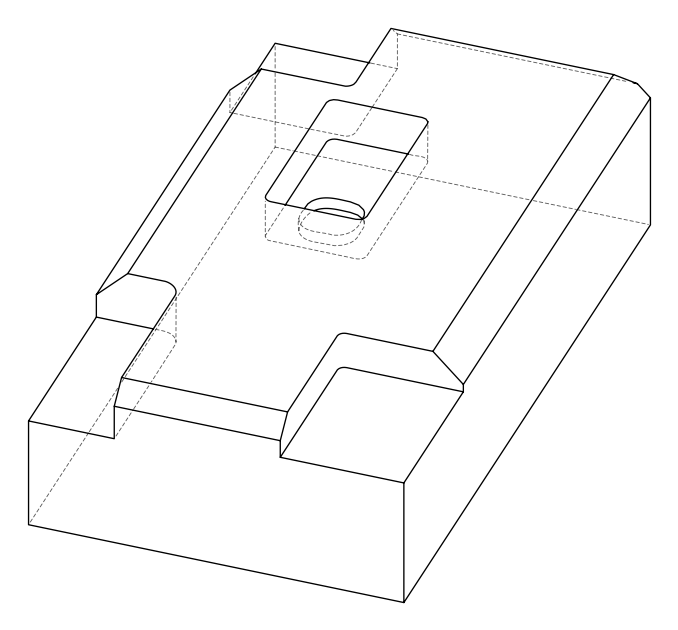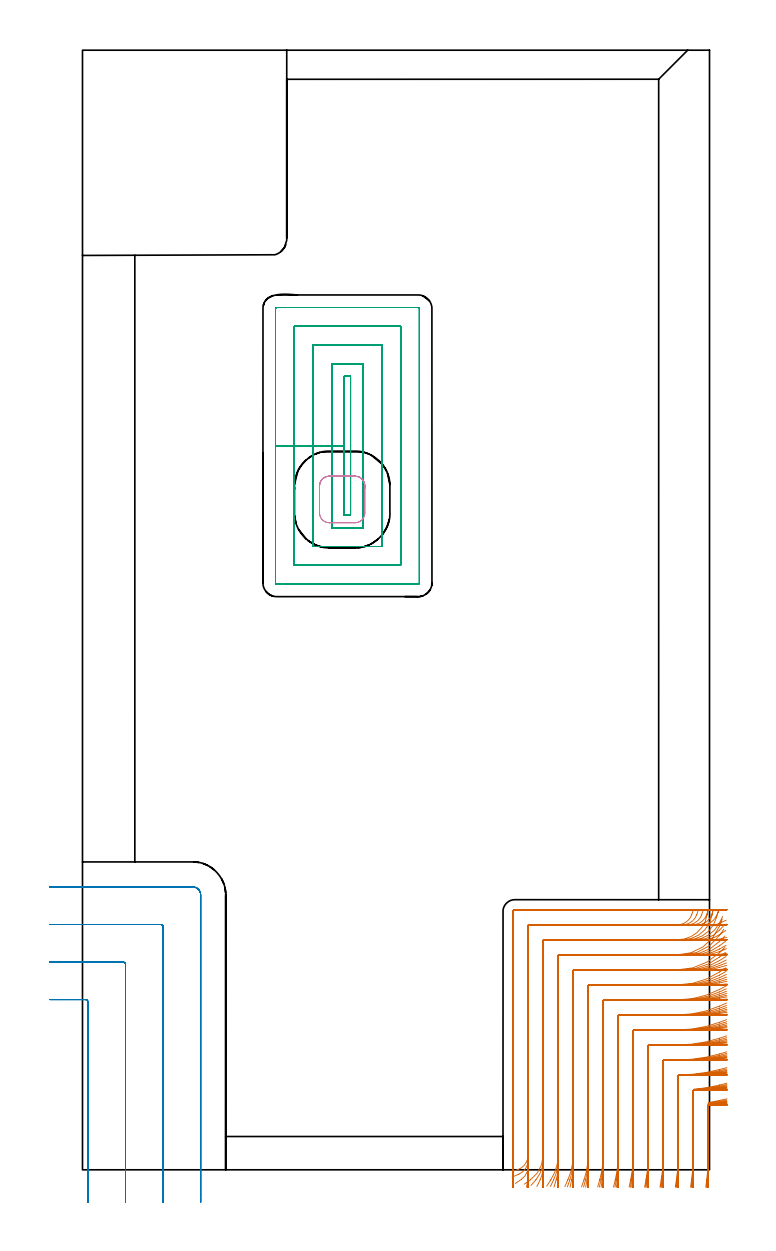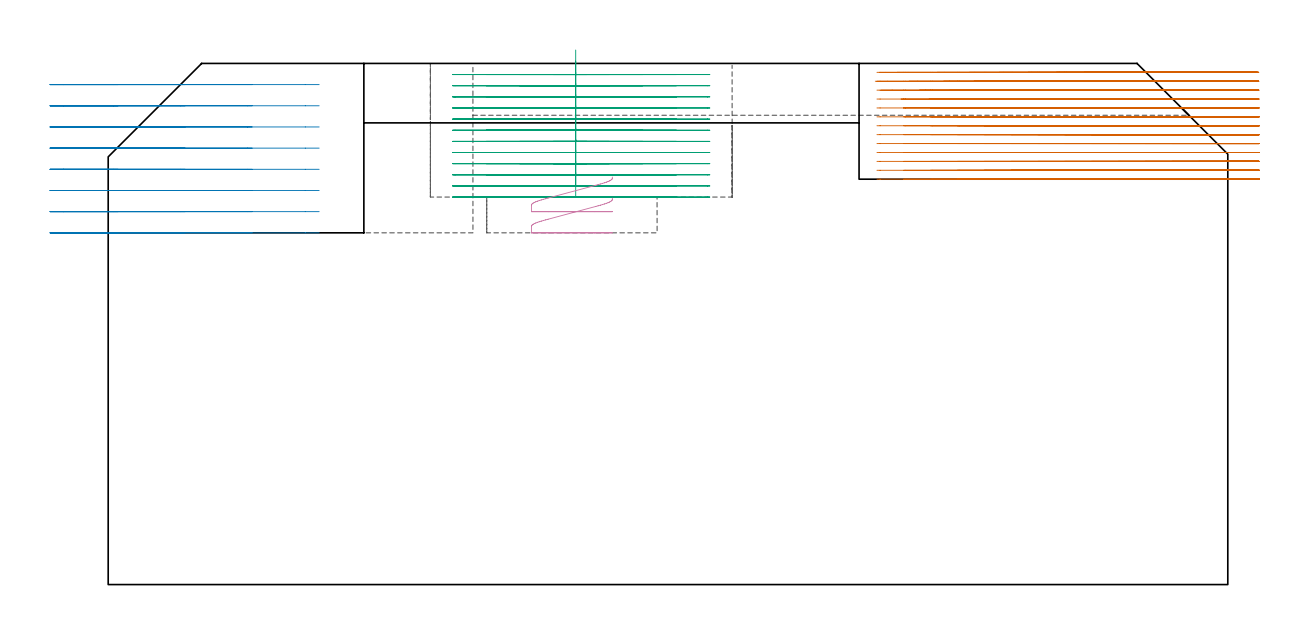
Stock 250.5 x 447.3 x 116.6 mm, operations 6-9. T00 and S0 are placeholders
(PLAN: 9 operations, 5 tool changes, 160.3 min)
(1 AREA_MILL | FG_CHAMFER_SURFACE | UGT0205_001 | 21.73 min | 71565 mm3)
(2 AREA_MILL_1 | FG_CHAMFER_SURFACE_1 | UGT0205_001 | 15.79 min | 56402 mm3)
(3 AREA_MILL_2 | FG_CHAMFER_SURFACE_2 | UGT0205_001 | 4.7 min | 11011 mm3)
(4 AREA_MILL_3 | FG_CHAMFER_SURFACE_3 | UGT0205_001 | 6.35 min | 10674 mm3)
(5 MILL_CORNER_NOTCH_RECTANGULAR | CORNER_NOTCH_RECTANGULAR | NXT0201_011 | Follow Part, ap 3, ae 75% | 25.7 min | 251111 mm3)
(6 MILL_CORNER_NOTCH_RECTANGULAR_1 | CORNER_NOTCH_RECTANGULAR_1 | NXT0201_009 | Follow Part, ap 2, ae 75% | 47.47 min | 228185 mm3)
(7 MILL_CORNER_NOTCH_RECTANGULAR_2 | CORNER_NOTCH_RECTANGULAR_2 | UGT0201_094 | Follow Part, ap 5, ae 75% | 9.92 min | 262938 mm3)
(8 MILL_RECTANGULAR_POCKET | POCKET_RECTANGULAR_STRAIGHT | NXT0201_013 | Follow Part, ap 2.5, ae 75% | 28.13 min | 242457 mm3)
(9 MILL_RECTANGULAR_POCKET_1 | POCKET_RECTANGULAR_STRAIGHT_1 | UGT0201_094 | Follow Part, ap 5, ae 75% | 0.52 min | 10392 mm3)
(TOOL UGT0205_001 | Chamfer Mill 20 x 3 x 45 deg. | D20 FL50 Z2)
(TOOL NXT0201_011 | ENDMILL 12mm [2P460-1200-NA 1630] | D12 FL38 Z6)
(TOOL NXT0201_009 | ENDMILL 8mm [2P460-0800-NA 1630] | D8 FL26 Z6)
(TOOL UGT0201_094 | End mill 20 mm | D20 FL38 Z4)
(TOOL NXT0201_013 | ENDMILL 10mm | D10 FL30 Z4)
(OP 6 MILL_CORNER_NOTCH_RECTANGULAR_1)
G17 G21 G94 G90
T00 M6
G54
G17 G0 G90 X257.43 Y28.37 S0 M3
G43 Z126.6 H1
Z114.608
G94 G1 X254.5 Y27.725 F250.
G2 X250.33 Y26.925 R78. F500.
G3 X250. Y26.536 R0.4
G1 Y5.78
G2 X249.384 Y-4. R78.
G1 X249.008 Y-6.976 F250.
G0 Z126.6
X257.417 Y34.58
Z114.608
G1 X254.5 Y33.881
G2 X244.358 Y32.206 R72. F500.
G3 X244. Y31.813 R0.4
G1 Y5.78
G2 X243.333 Y-4. R72.
G1 X242.925 Y-6.972 F250.
G0 Z126.6
X257.402 Y40.829
Z114.608
G1 X254.5 Y40.067
G2 X238.391 Y37.903 R66. F500.
G3 X238. Y37.508 R0.4
G1 Y5.78
G2 X237.271 Y-4. R66.
G1 X236.827 Y-6.967 F250.
G0 Z126.6
X257.38 Y47.131
Z114.608
G1 X254.5 Y46.292
G2 X237.728 Y43.9 R60. F500.
G1 X232.395
G3 X232. Y43.505 R0.4
G1 Y5.78
G2 X231.198 Y-4. R60.
G1 X230.709 Y-6.96 F250.
G0 Z126.6
X257.352 Y53.503
Z114.608
G1 X254.5 Y52.571
G2 X237.728 Y49.9 R54. F500.
G1 X226.395
G3 X226. Y49.505 R0.4
G1 Y5.78
G2 X225.107 Y-4. R54.
G1 X224.564 Y-6.95 F250.
G0 Z126.6
X257.311 Y59.974
Z114.608
G1 X254.5 Y58.926
G2 X237.728 Y55.9 R48. F500.
G1 X220.396
G3 X220. Y55.504 R0.4
G1 Y5.78
G2 X218.993 Y-4. R48.
G1 X218.382 Y-6.937 F250.
G0 Z126.6
X257.25 Y66.592
Z114.608
G1 X254.5 Y65.394
G2 X237.728 Y61.9 R42. F500.
G1 X214.396
G3 X214. Y61.504 R0.4
G1 Y5.78
G2 X212.845 Y-4. R42.
G1 X212.147 Y-6.918 F250.
G0 Z126.6
X257.155 Y73.443
Z114.608
G1 X254.5 Y72.046
G2 X237.728 Y67.9 R36. F500.
G1 X208.396
G3 X208. Y67.504 R0.4
G1 Y5.78
G2 X206.646 Y-4. R36.
G1 X205.831 Y-6.887 F250.
G0 Z126.6
X256.987 Y80.704
Z114.608
G1 X254.5 Y79.026
G2 X237.728 Y73.9 R30. F500.
G1 X202.396
G3 X202. Y73.504 R0.4
G1 Y5.78
G2 X200.361 Y-4. R30.
G1 X199.383 Y-6.836 F250.
G0 Z126.6
X256.646 Y88.83
Z114.608
G1 X254.5 Y86.733
G2 X237.728 Y79.9 R24. F500.
G1 X196.396
G3 X196. Y79.504 R0.4
G1 Y5.78
G2 X193.917 Y-4. R24.
G1 X192.695 Y-6.74 F250.
G0 Z126.6
X255.589 Y100.161
Z114.608
G1 X254.5 Y97.366
G2 X237.728 Y85.9 R18. F500.
G1 X190.397
G3 X190. Y85.503 R0.4
G1 Y5.78
G2 X187.111 Y-4. R18.
G1 X185.481 Y-6.519 F250.
G0 Z126.6
X249.81 Y103.379
Z114.608
G1 X249.56 Y101.9
G2 X237.728 Y91.9 R12. F500.
G1 X184.397
G3 X184. Y91.503 R0.4
G1 Y5.78
G2 X178.954 Y-4. R12.
G1 X176.509 Y-5.738 F250.
G0 Z126.6
X243.885 Y103.315
Z114.608
G1 X243.385 Y101.901
G2 X237.728 Y97.9 R6. F500.
G1 X178.397
G3 X178. Y97.503 R0.4
G1 Y5.78
G2 X174. Y0.123 R6.
G1 X172.586 Y-0.377 F250.
G0 Z126.6
X240.728 Y103.9
Z114.608
G1 X237.728
X172.7 F500.
G3 X172. Y103.2 R0.7
G1 Y5.78
Y2.78 F250.
G0 Z126.6
X257.446 Y27.882
Z112.615
G1 X254.5 Y27.313
G2 X250.34 Y26.626 R78. F500.
G3 X250. Y26.236 R0.4
G1 Y3.786
G2 X249.61 Y-4. R78.
G1 X249.311 Y-6.985 F250.
G0 Z126.6
X257.436 Y34.049
Z112.615
G1 X254.5 Y33.433
G2 X244.369 Y32.05 R72. F500.
G3 X244. Y31.657 R0.4
G1 Y3.786
G2 X243.578 Y-4. R72.
G1 X243.253 Y-6.982 F250.
G0 Z126.6
X257.424 Y40.248
Z112.615
G1 X254.5 Y39.576
G2 X239.72 Y37.9 R66. F500.
G1 X238.395
G3 X238. Y37.505 R0.4
G1 Y3.786
G2 X237.539 Y-4. R66.
G1 X237.185 Y-6.979 F250.
G0 Z126.6
X257.408 Y46.488
Z112.615
G1 X254.5 Y45.749
G2 X239.72 Y43.9 R60. F500.
G1 X232.395
G3 X232. Y43.505 R0.4
G1 Y3.786
G2 X231.493 Y-4. R60.
G1 X231.103 Y-6.975 F250.
G0 Z126.6
X257.385 Y52.783
Z112.615
G1 X254.5 Y51.962
G2 X239.72 Y49.9 R54. F500.
G1 X226.395
G3 X226. Y49.505 R0.4
G1 Y3.786
G2 X225.436 Y-4. R54.
G1 X225.003 Y-6.969 F250.
G0 Z126.6
X257.354 Y59.156
Z112.615
G1 X254.5 Y58.232
G2 X239.72 Y55.9 R48. F500.
G1 X220.396
G3 X220. Y55.504 R0.4
G1 Y3.786
G2 X219.364 Y-4. R48.
G1 X218.878 Y-6.96 F250.
G0 Z126.6
X257.308 Y65.642
Z112.615
G1 X254.5 Y64.587
G2 X239.72 Y61.9 R42. F500.
G1 X214.396
G3 X214. Y61.504 R0.4
G1 Y3.786
G2 X213.272 Y-4. R42.
G1 X212.716 Y-6.948 F250.
G0 Z126.6
X257.235 Y72.306
Z112.615
G1 X254.5 Y71.074
G2 X239.72 Y67.9 R36. F500.
G1 X208.396
G3 X208. Y67.504 R0.4
G1 Y3.786
G2 X207.148 Y-4. R36.
G1 X206.499 Y-6.929 F250.
G0 Z126.6
X257.111 Y79.272
Z112.615
G1 X254.5 Y77.794
G2 X239.72 Y73.9 R30. F500.
G1 X202.396
G3 X202. Y73.504 R0.4
G1 Y3.786
G2 X200.972 Y-4. R30.
G1 X200.194 Y-6.897 F250.
G0 Z126.6
X256.864 Y86.839
Z112.615
G1 X254.5 Y84.991
G2 X239.72 Y79.9 R24. F500.
G1 X196.396
G3 X196. Y79.504 R0.4
G1 Y3.786
G2 X194.702 Y-4. R24.
G1 X193.729 Y-6.838 F250.
G0 Z126.6
X256.212 Y96.09
Z112.615
G1 X254.5 Y93.626
G2 X239.72 Y85.9 R18. F500.
G1 X190.397
G3 X190. Y85.503 R0.4
G1 Y3.786
G2 X188.229 Y-4. R18.
G1 X186.931 Y-6.705 F250.
G0 Z126.6
X251.795 Y103.242
Z112.615
G1 X251.528 Y101.766
G2 X239.72 Y91.9 R12. F500.
G1 X184.397
G3 X184. Y91.503 R0.4
G1 Y3.786
G2 X181.131 Y-4. R12.
G1 X179.185 Y-6.283 F250.
G0 Z126.6
X245.877 Y103.315
Z112.615
G1 X245.377 Y101.9
G2 X239.72 Y97.9 R6. F500.
G1 X178.397
G3 X178. Y97.503 R0.4
G1 Y3.786
G2 X174.384 Y-1.72 R6.
G1 X171.631 Y-2.912 F250.
G0 Z126.6
X242.72 Y103.9
Z112.615
G1 X239.72
X172.7 F500.
G3 X172. Y103.2 R0.7
G1 Y3.786
Y0.786 F250.
G0 Z126.6
X257.459 Y27.447
Z110.623
G1 X254.5 Y26.955
G2 X250.35 Y26.38 R78. F500.
G3 X250. Y25.988 R0.4
G1 Y1.168
G2 X249.829 Y-4. R78.
G1 X249.63 Y-6.993 F250.
G0 Z126.6
X257.452 Y33.578
Z110.623
G1 X254.5 Y33.045
G2 X244.38 Y31.949 R72. F500.
G3 X244. Y31.555 R0.4
G1 Y1.168
G2 X243.814 Y-4. R72.
G1 X243.599 Y-6.992 F250.
G0 Z126.6
X257.443 Y39.732
Z110.623
G1 X254.5 Y39.151
G2 X241.712 Y37.9 R66. F500.
G1 X238.395
G3 X238. Y37.505 R0.4
G1 Y1.168
G2 X237.797 Y-4. R66.
G1 X237.562 Y-6.991 F250.
G0 Z126.6
X257.431 Y45.918
Z110.623
G1 X254.5 Y45.279
G2 X241.712 Y43.9 R60. F500.
G1 X232.395
G3 X232. Y43.505 R0.4
G1 Y1.168
G2 X231.777 Y-4. R60.
G1 X231.519 Y-6.989 F250.
G0 Z126.6
X257.415 Y52.147
Z110.623
G1 X254.5 Y51.436
G2 X241.712 Y49.9 R54. F500.
G1 X226.395
G3 X226. Y49.505 R0.4
G1 Y1.168
G2 X225.752 Y-4. R54.
G1 X225.465 Y-6.986 F250.
G0 Z126.6
X257.392 Y58.434
Z110.623
G1 X254.5 Y57.635
G2 X241.712 Y55.9 R48. F500.
G1 X220.396
G3 X220. Y55.504 R0.4
G1 Y1.168
G2 X219.721 Y-4. R48.
G1 X219.398 Y-6.983 F250.
G0 Z126.6
X257.358 Y64.808
Z110.623
G1 X254.5 Y63.894
G2 X241.712 Y61.9 R42. F500.
G1 X214.396
G3 X214. Y61.504 R0.4
G1 Y1.168
G2 X213.681 Y-4. R42.
G1 X213.312 Y-6.977 F250.
G0 Z126.6
X257.304 Y71.314
Z110.623
G1 X254.5 Y70.248
G2 X241.712 Y67.9 R36. F500.
G1 X208.396
G3 X208. Y67.504 R0.4
G1 Y1.168
G2 X207.627 Y-4. R36.
G1 X207.196 Y-6.969 F250.
G0 Z126.6
X257.214 Y78.041
Z110.623
G1 X254.5 Y76.762
G2 X241.712 Y73.9 R30. F500.
G1 X202.396
G3 X202. Y73.504 R0.4
G1 Y1.168
G2 X201.551 Y-4. R30.
G1 X201.035 Y-6.955 F250.
G0 Z126.6
X257.039 Y85.189
Z110.623
G1 X254.5 Y83.591
G2 X241.712 Y79.9 R24. F500.
G1 X196.396
G3 X196. Y79.504 R0.4
G1 Y1.168
G2 X195.437 Y-4. R24.
G1 X194.791 Y-6.93 F250.
G0 Z126.6
X256.611 Y93.364
Z110.623
G1 X254.5 Y91.233
G2 X241.712 Y85.9 R18. F500.
G1 X190.397
G3 X190. Y85.503 R0.4
G1 Y1.168
G2 X189.242 Y-4. R18.
G1 X188.381 Y-6.874 F250.
G0 Z126.6
X254.079 Y103.658
Z110.623
G1 X253.294 Y100.762
G2 X241.712 Y91.9 R12. F500.
G1 X184.397
G3 X184. Y91.503 R0.4
G1 Y1.168
G2 X182.83 Y-4. R12.
G1 X181.538 Y-6.707 F250.
G0 Z126.6
X247.869 Y103.314
Z110.623
G1 X247.369 Y101.9
G2 X241.712 Y97.9 R6. F500.
G1 X178.397
G3 X178. Y97.503 R0.4
G1 Y1.168
G2 X175.398 Y-3.777 R6.
G1 X172.926 Y-5.476 F250.
G0 Z126.6
X244.712 Y103.9
Z110.623
G1 X241.712
X172.7 F500.
G3 X172. Y103.2 R0.7
G1 Y1.168
Y-1.832 F250.
G0 Z126.6
X257.471 Y27.066
Z108.631
G1 X254.5 Y26.651
G2 X250.36 Y26.185 R78. F500.
G3 X250. Y25.792 R0.4
G1 Y-2.971
G2 X249.993 Y-4. R78.
G1 X249.954 Y-7. F250.
G0 Z126.6
X257.466 Y33.164
Z108.631
G1 X254.5 Y32.714
G2 X244.391 Y31.903 R72. F500.
G3 X244. Y31.509 R0.4
G1 Y-2.971
G2 X243.993 Y-4. R72.
G1 X243.95 Y-7. F250.
G0 Z126.6
X257.46 Y39.28
Z108.631
G1 X254.5 Y38.789
G2 X243.704 Y37.9 R66. F500.
G1 X238.395
G3 X238. Y37.505 R0.4
G1 Y-2.971
G2 X237.992 Y-4. R66.
G1 X237.945 Y-7. F250.
G0 Z126.6
X257.451 Y45.419
Z108.631
G1 X254.5 Y44.879
G2 X243.704 Y43.9 R60. F500.
G1 X232.395
G3 X232. Y43.505 R0.4
G1 Y-2.971
G2 X231.991 Y-4. R60.
G1 X231.94 Y-7. F250.
G0 Z126.6
X257.439 Y51.59
Z108.631
G1 X254.5 Y50.99
G2 X243.704 Y49.9 R54. F500.
G1 X226.395
G3 X226. Y49.505 R0.4
G1 Y-2.971
G2 X225.99 Y-4. R54.
G1 X225.933 Y-6.999 F250.
G0 Z126.6
X257.423 Y57.805
Z108.631
G1 X254.5 Y57.13
G2 X243.704 Y55.9 R48. F500.
G1 X220.396
G3 X220. Y55.504 R0.4
G1 Y-2.971
G2 X219.989 Y-4. R48.
G1 X219.925 Y-6.999 F250.
G0 Z126.6
X257.399 Y64.082
Z108.631
G1 X254.5 Y63.311
G2 X243.704 Y61.9 R42. F500.
G1 X214.396
G3 X214. Y61.504 R0.4
G1 Y-2.971
G2 X213.987 Y-4. R42.
G1 X213.914 Y-6.999 F250.
G0 Z126.6
X257.362 Y70.457
Z108.631
G1 X254.5 Y69.557
G2 X243.704 Y67.9 R36. F500.
G1 X208.396
G3 X208. Y67.504 R0.4
G1 Y-2.971
G2 X207.985 Y-4. R36.
G1 X207.9 Y-6.999 F250.
G0 Z126.6
X257.299 Y76.99
Z108.631
G1 X254.5 Y75.91
G2 X243.704 Y73.9 R30. F500.
G1 X202.396
G3 X202. Y73.504 R0.4
G1 Y-2.971
G2 X201.982 Y-4. R30.
G1 X201.88 Y-6.998 F250.
G0 Z126.6
X257.179 Y83.815
Z108.631
G1 X254.5 Y82.465
G2 X243.704 Y79.9 R24. F500.
G1 X196.396
G3 X196. Y79.504 R0.4
G1 Y-2.971
G2 X195.978 Y-4. R24.
G1 X195.849 Y-6.997 F250.
G0 Z126.6
X256.9 Y91.296
Z108.631
G1 X254.5 Y89.497
G2 X243.704 Y85.9 R18. F500.
G1 X190.397
G3 X190. Y85.503 R0.4
G1 Y-2.971
G2 X189.971 Y-4. R18.
G1 X189.799 Y-6.995 F250.
G0 Z126.6
X255.783 Y101.238
Z108.631
G1 X254.446 Y98.552
G2 X243.704 Y91.9 R12. F500.
G1 X184.397
G3 X184. Y91.503 R0.4
G1 Y-2.971
G2 X183.956 Y-4. R12.
G1 X183.699 Y-6.989 F250.
G0 Z126.6
X249.861 Y103.314
Z108.631
G1 X249.361 Y101.9
G2 X243.704 Y97.9 R6. F500.
G1 X178.397
G3 X178. Y97.503 R0.4
G1 Y-2.971
G2 X177.911 Y-4. R6.
G1 X177.397 Y-6.956 F250.
G0 Z126.6
X246.704 Y103.9
Z108.631
G1 X243.704
X172.7 F500.
G3 X172. Y103.2 R0.7
G1 Y-2.971
Y-5.971 F250.
G0 Z126.6
X257.481 Y26.737
Z106.638
G1 X254.5 Y26.398
G2 X250.371 Y26.04 R78. F500.
G3 X250. Y25.647 R0.4
G1 Y-3.956
Y-4.
X249.998 Y-7. F250.
G0 Z126.6
X257.477 Y32.807
Z106.638
G1 X254.5 Y32.44
G2 X245.696 Y31.9 R72. F500.
G1 X244.395
G3 X244. Y31.505 R0.4
G1 Y-3.956
Y-4.
X243.998 Y-7. F250.
G0 Z126.6
X257.473 Y38.89
Z106.638
G1 X254.5 Y38.49
G2 X245.696 Y37.9 R66. F500.
G1 X238.395
G3 X238. Y37.505 R0.4
G1 Y-3.956
Y-4.
X237.998 Y-7. F250.
G0 Z126.6
X257.468 Y44.99
Z106.638
G1 X254.5 Y44.549
G2 X245.696 Y43.9 R60. F500.
G1 X232.395
G3 X232. Y43.505 R0.4
G1 Y-3.956
Y-4.
X231.998 Y-7. F250.
G0 Z126.6
X257.46 Y51.112
Z106.638
G1 X254.5 Y50.623
G2 X245.696 Y49.9 R54. F500.
G1 X226.395
G3 X226. Y49.505 R0.4
G1 Y-3.956
Y-4.
X225.998 Y-7. F250.
G0 Z126.6
X257.449 Y57.265
Z106.638
G1 X254.5 Y56.714
G2 X245.696 Y55.9 R48. F500.
G1 X220.396
G3 X220. Y55.504 R0.4
G1 Y-3.956
Y-4.
X219.997 Y-7. F250.
G0 Z126.6
X257.433 Y63.462
Z106.638
G1 X254.5 Y62.833
G2 X245.696 Y61.9 R42. F500.
G1 X214.396
G3 X214. Y61.504 R0.4
G1 Y-3.956
Y-4.
X213.997 Y-7. F250.
G0 Z126.6
X257.409 Y69.727
Z106.638
G1 X254.5 Y68.993
G2 X245.696 Y67.9 R36. F500.
G1 X208.396
G3 X208. Y67.504 R0.4
G1 Y-3.956
Y-4.
X207.996 Y-7. F250.
G0 Z126.6
X257.368 Y76.101
Z106.638
G1 X254.5 Y75.221
G2 X245.696 Y73.9 R30. F500.
G1 X202.396
G3 X202. Y73.504 R0.4
G1 Y-3.956
Y-4.
X201.996 Y-7. F250.
G0 Z126.6
X257.291 Y82.674
Z106.638
G1 X254.5 Y81.573
G2 X245.696 Y79.9 R24. F500.
G1 X196.396
G3 X196. Y79.504 R0.4
G1 Y-3.956
Y-4.
X195.994 Y-7. F250.
G0 Z126.6
X257.117 Y89.667
Z106.638
G1 X254.5 Y88.2
G2 X245.696 Y85.9 R18. F500.
G1 X190.397
G3 X190. Y85.503 R0.4
G1 Y-3.956
Y-4.
X189.993 Y-7. F250.
G0 Z126.6
X256.539 Y97.947
Z106.638
G1 X254.5 Y95.746
G2 X245.696 Y91.9 R12. F500.
G1 X184.397
G3 X184. Y91.503 R0.4
G1 Y-3.956
Y-4.
X183.989 Y-7. F250.
G0 Z126.6
X251.843 Y103.221
Z106.638
G1 X251.322 Y101.815
G2 X245.696 Y97.9 R6. F500.
G1 X178.397
G3 X178. Y97.503 R0.4
G1 Y-3.956
Y-4.
X177.978 Y-7. F250.
G0 Z126.6
X248.696 Y103.9
Z106.638
G1 X245.696
X172.7 F500.
G3 X172. Y103.2 R0.7
G1 Y-3.956
Y-6.956 F250.
G0 Z126.6
X257.489 Y26.448
Z104.646
G1 X254.5 Y26.19
G2 X250.381 Y25.943 R78. F500.
G3 X250. Y25.549 R0.4
G1 Y-4.
Y-7. F250.
G0 Z126.6
X257.487 Y32.494
Z104.646
G1 X254.5 Y32.214
G2 X247.784 Y31.9 R72. F500.
G1 X244.395
G3 X244. Y31.505 R0.4
G1 Y-4.
Y-7. F250.
G0 Z126.6
X257.484 Y38.548
Z104.646
G1 X254.5 Y38.243
G2 X247.784 Y37.9 R66. F500.
G1 X238.395
G3 X238. Y37.505 R0.4
G1 Y-4.
Y-7. F250.
G0 Z126.6
X257.481 Y44.613
Z104.646
G1 X254.5 Y44.277
G2 X247.784 Y43.9 R60. F500.
G1 X232.395
G3 X232. Y43.505 R0.4
G1 Y-4.
Y-7. F250.
G0 Z126.6
X257.477 Y50.692
Z104.646
G1 X254.5 Y50.319
G2 X247.784 Y49.9 R54. F500.
G1 X226.395
G3 X226. Y49.505 R0.4
G1 Y-4.
Y-7. F250.
G0 Z126.6
X257.47 Y56.792
Z104.646
G1 X254.5 Y56.372
G2 X247.784 Y55.9 R48. F500.
G1 X220.396
G3 X220. Y55.504 R0.4
G1 Y-4.
Y-7. F250.
G0 Z126.6
X257.461 Y62.92
Z104.646
G1 X254.5 Y62.44
G2 X247.784 Y61.9 R42. F500.
G1 X214.396
G3 X214. Y61.504 R0.4
G1 Y-4.
Y-7. F250.
G0 Z126.6
X257.447 Y69.092
Z104.646
G1 X254.5 Y68.532
G2 X247.784 Y67.9 R36. F500.
G1 X208.396
G3 X208. Y67.504 R0.4
G1 Y-4.
Y-7. F250.
G0 Z126.6
X257.424 Y75.333
Z104.646
G1 X254.5 Y74.661
G2 X247.784 Y73.9 R30. F500.
G1 X202.396
G3 X202. Y73.504 R0.4
G1 Y-4.
Y-7. F250.
G0 Z126.6
X257.38 Y81.698
Z104.646
G1 X254.5 Y80.859
G2 X247.784 Y79.9 R24. F500.
G1 X196.396
G3 X196. Y79.504 R0.4
G1 Y-4.
Y-7. F250.
G0 Z126.6
X257.283 Y88.319
Z104.646
G1 X254.5 Y87.2
G2 X247.784 Y85.9 R18. F500.
G1 X190.397
G3 X190. Y85.503 R0.4
G1 Y-4.
Y-7. F250.
G0 Z126.6
X256.986 Y95.634
Z104.646
G1 X254.5 Y93.955
G2 X247.784 Y91.9 R12. F500.
G1 X184.397
G3 X184. Y91.503 R0.4
G1 Y-4.
Y-7. F250.
G0 Z126.6
X254.492 Y103.839
Z104.646
G1 X253.126 Y101.168
G2 X247.784 Y97.9 R6. F500.
G1 X178.397
G3 X178. Y97.503 R0.4
G1 Y-4.
Y-7. F250.
G0 Z126.6
X250.784 Y103.9
Z104.646
G1 X247.784
X172.7 F500.
G3 X172. Y103.2 R0.7
G1 Y-4.
Y-7. F250.
G0 Z126.6
X257.498 Y26.04
Z102.654
G1 X254.5 Y25.942
G2 X251.94 Y25.9 R78. F500.
G1 X250.395
G3 X250. Y25.505 R0.4
G1 Y-4.
Y-7. F250.
G0 Z126.6
X257.498 Y32.052
Z102.654
G1 X254.5 Y31.946
G2 X251.94 Y31.9 R72. F500.
G1 X244.395
G3 X244. Y31.505 R0.4
G1 Y-4.
Y-7. F250.
G0 Z126.6
X257.498 Y38.066
Z102.654
G1 X254.5 Y37.95
G2 X251.94 Y37.9 R66. F500.
G1 X238.395
G3 X238. Y37.505 R0.4
G1 Y-4.
Y-7. F250.
G0 Z126.6
X257.497 Y44.083
Z102.654
G1 X254.5 Y43.955
G2 X251.94 Y43.9 R60. F500.
G1 X232.395
G3 X232. Y43.505 R0.4
G1 Y-4.
Y-7. F250.
G0 Z126.6
X257.497 Y50.103
Z102.654
G1 X254.5 Y49.961
G2 X251.94 Y49.9 R54. F500.
G1 X226.395
G3 X226. Y49.505 R0.4
G1 Y-4.
Y-7. F250.
G0 Z126.6
X257.496 Y56.128
Z102.654
G1 X254.5 Y55.968
G2 X251.94 Y55.9 R48. F500.
G1 X220.396
G3 X220. Y55.504 R0.4
G1 Y-4.
Y-7. F250.
G0 Z126.6
X257.494 Y62.161
Z102.654
G1 X254.5 Y61.978
G2 X251.94 Y61.9 R42. F500.
G1 X214.396
G3 X214. Y61.504 R0.4
G1 Y-4.
Y-7. F250.
G0 Z126.6
X257.492 Y68.204
Z102.654
G1 X254.5 Y67.991
G2 X251.94 Y67.9 R36. F500.
G1 X208.396
G3 X208. Y67.504 R0.4
G1 Y-4.
Y-7. F250.
G0 Z126.6
X257.489 Y74.265
Z102.654
G1 X254.5 Y74.009
G2 X251.94 Y73.9 R30. F500.
G1 X202.396
G3 X202. Y73.504 R0.4
G1 Y-4.
Y-7. F250.
G0 Z126.6
X257.483 Y80.357
Z102.654
G1 X254.5 Y80.037
G2 X251.94 Y79.9 R24. F500.
G1 X196.396
G3 X196. Y79.504 R0.4
G1 Y-4.
Y-7. F250.
G0 Z126.6
X257.47 Y86.51
Z102.654
G1 X254.5 Y86.083
G2 X251.94 Y85.9 R18. F500.
G1 X190.397
G3 X190. Y85.503 R0.4
G1 Y-4.
Y-7. F250.
G0 Z126.6
X257.431 Y92.816
Z102.654
G1 X254.5 Y92.176
G2 X251.94 Y91.9 R12. F500.
G1 X184.397
G3 X184. Y91.503 R0.4
G1 Y-4.
Y-7. F250.
G0 Z126.6
X257.213 Y99.753
Z102.654
G1 X254.5 Y98.473
G2 X251.94 Y97.9 R6. F500.
G1 X178.397
G3 X178. Y97.503 R0.4
G1 Y-4.
Y-7. F250.
G0 Z126.6
X254.94 Y103.9
Z102.654
G1 X251.94
X172.7 F500.
G3 X172. Y103.2 R0.7
G1 Y-4.
Y-7. F250.
G0 Z126.6
X257.5 Y25.916
Z100.662
G1 X254.5 Y25.901
X254.116 Y25.9 F500.
X250.395
G3 X250. Y25.506 R0.4
G1 Y-4.
Y-7. F250.
G0 Z126.6
X257.5 Y31.917
Z100.662
G1 X254.5 Y31.901
G2 X254.116 Y31.9 R72. F500.
G1 X244.395
G3 X244. Y31.505 R0.4
G1 Y-4.
Y-7. F250.
G0 Z126.6
X257.5 Y37.919
Z100.662
G1 X254.5 Y37.901
G2 X254.116 Y37.9 R66. F500.
G1 X238.395
G3 X238. Y37.505 R0.4
G1 Y-4.
Y-7. F250.
G0 Z126.6
X257.5 Y43.92
Z100.662
G1 X254.5 Y43.901
G2 X254.116 Y43.9 R60. F500.
G1 X232.395
G3 X232. Y43.505 R0.4
G1 Y-4.
Y-7. F250.
G0 Z126.6
X257.5 Y49.923
Z100.662
G1 X254.5 Y49.901
G2 X254.116 Y49.9 R54. F500.
G1 X226.395
G3 X226. Y49.505 R0.4
G1 Y-4.
Y-7. F250.
G0 Z126.6
X257.5 Y55.926
Z100.662
G1 X254.5 Y55.902
G2 X254.116 Y55.9 R48. F500.
G1 X220.396
G3 X220. Y55.504 R0.4
G1 Y-4.
Y-7. F250.
G0 Z126.6
X257.5 Y61.929
Z100.662
G1 X254.5 Y61.902
G2 X254.116 Y61.9 R42. F500.
G1 X214.396
G3 X214. Y61.504 R0.4
G1 Y-4.
Y-7. F250.
G0 Z126.6
X257.5 Y67.934
Z100.662
G1 X254.5 Y67.902
G2 X254.116 Y67.9 R36. F500.
G1 X208.396
G3 X208. Y67.504 R0.4
G1 Y-4.
Y-7. F250.
G0 Z126.6
X257.5 Y73.941
Z100.662
G1 X254.5 Y73.902
G2 X254.116 Y73.9 R30. F500.
G1 X202.396
G3 X202. Y73.504 R0.4
G1 Y-4.
Y-7. F250.
G0 Z126.6
X257.5 Y79.951
Z100.662
G1 X254.5 Y79.903
G2 X254.116 Y79.9 R24. F500.
G1 X196.396
G3 X196. Y79.504 R0.4
G1 Y-4.
Y-7. F250.
G0 Z126.6
X257.499 Y85.968
Z100.662
G1 X254.5 Y85.904
G2 X254.116 Y85.9 R18. F500.
G1 X190.397
G3 X190. Y85.503 R0.4
G1 Y-4.
Y-7. F250.
G0 Z126.6
X257.498 Y92.002
Z100.662
G1 X254.5 Y91.906
G2 X254.116 Y91.9 R12. F500.
G1 X184.397
G3 X184. Y91.503 R0.4
G1 Y-4.
Y-7. F250.
G0 Z126.6
X257.494 Y98.104
Z100.662
G1 X254.5 Y97.912
G2 X254.116 Y97.9 R6. F500.
G1 X178.397
G3 X178. Y97.503 R0.4
G1 Y-4.
Y-7. F250.
G0 Z126.6
X257.116 Y103.9
Z100.662
G1 X254.116
X172.7 F500.
G3 X172. Y103.2 R0.7
G1 Y-4.
Y-7. F250.
G0 Z126.6
X257.5 Y25.9
Z98.669
G1 X254.5
X250.395 F500.
G3 X250. Y25.506 R0.4
G1 Y-4.
Y-7. F250.
G0 Z126.6
X257.5 Y31.9
Z98.669
G1 X254.5
X244.395 F500.
G3 X244. Y31.505 R0.4
G1 Y-4.
Y-7. F250.
G0 Z126.6
X257.5 Y37.9
Z98.669
G1 X254.5
X238.395 F500.
G3 X238. Y37.505 R0.4
G1 Y-4.
Y-7. F250.
G0 Z126.6
X257.5 Y43.9
Z98.669
G1 X254.5
X232.395 F500.
G3 X232. Y43.505 R0.4
G1 Y-4.
Y-7. F250.
G0 Z126.6
X257.5 Y49.9
Z98.669
G1 X254.5
X226.395 F500.
G3 X226. Y49.505 R0.4
G1 Y-4.
Y-7. F250.
G0 Z126.6
X257.5 Y55.9
Z98.669
G1 X254.5
X220.396 F500.
G3 X220. Y55.504 R0.4
G1 Y-4.
Y-7. F250.
G0 Z126.6
X257.5 Y61.9
Z98.669
G1 X254.5
X214.396 F500.
G3 X214. Y61.504 R0.4
G1 Y-4.
Y-7. F250.
G0 Z126.6
X257.5 Y67.9
Z98.669
G1 X254.5
X208.396 F500.
G3 X208. Y67.504 R0.4
G1 Y-4.
Y-7. F250.
G0 Z126.6
X257.5 Y73.9
Z98.669
G1 X254.5
X202.396 F500.
G3 X202. Y73.504 R0.4
G1 Y-4.
Y-7. F250.
G0 Z126.6
X257.5 Y79.9
Z98.669
G1 X254.5
X196.396 F500.
G3 X196. Y79.504 R0.4
G1 Y-4.
Y-7. F250.
G0 Z126.6
X257.5 Y85.9
Z98.669
G1 X254.5
X190.397 F500.
G3 X190. Y85.503 R0.4
G1 Y-4.
Y-7. F250.
G0 Z126.6
X257.5 Y91.9
Z98.669
G1 X254.5
X184.397 F500.
G3 X184. Y91.503 R0.4
G1 Y-4.
Y-7. F250.
G0 Z126.6
X257.5 Y97.9
Z98.669
G1 X254.5
X178.397 F500.
G3 X178. Y97.503 R0.4
G1 Y-4.
Y-7. F250.
G0 Z126.6
X257.5 Y103.9
Z98.669
G1 X254.5
X172.7 F500.
G3 X172. Y103.2 R0.7
G1 Y-4.
Y-7. F250.
G0 Z126.6
X257.5 Y25.9
Z96.677
G1 X254.5
X250.395 F500.
G3 X250. Y25.506 R0.4
G1 Y-4.
Y-7. F250.
G0 Z126.6
X257.5 Y31.9
Z96.677
G1 X254.5
X244.395 F500.
G3 X244. Y31.505 R0.4
G1 Y-4.
Y-7. F250.
G0 Z126.6
X257.5 Y37.9
Z96.677
G1 X254.5
X238.395 F500.
G3 X238. Y37.505 R0.4
G1 Y-4.
Y-7. F250.
G0 Z126.6
X257.5 Y43.9
Z96.677
G1 X254.5
X232.395 F500.
G3 X232. Y43.505 R0.4
G1 Y-4.
Y-7. F250.
G0 Z126.6
X257.5 Y49.9
Z96.677
G1 X254.5
X226.395 F500.
G3 X226. Y49.505 R0.4
G1 Y-4.
Y-7. F250.
G0 Z126.6
X257.5 Y55.9
Z96.677
G1 X254.5
X220.396 F500.
G3 X220. Y55.504 R0.4
G1 Y-4.
Y-7. F250.
G0 Z126.6
X257.5 Y61.9
Z96.677
G1 X254.5
X214.396 F500.
G3 X214. Y61.504 R0.4
G1 Y-4.
Y-7. F250.
G0 Z126.6
X257.5 Y67.9
Z96.677
G1 X254.5
X208.396 F500.
G3 X208. Y67.504 R0.4
G1 Y-4.
Y-7. F250.
G0 Z126.6
X257.5 Y73.9
Z96.677
G1 X254.5
X202.396 F500.
G3 X202. Y73.504 R0.4
G1 Y-4.
Y-7. F250.
G0 Z126.6
X257.5 Y79.9
Z96.677
G1 X254.5
X196.396 F500.
G3 X196. Y79.504 R0.4
G1 Y-4.
Y-7. F250.
G0 Z126.6
X257.5 Y85.9
Z96.677
G1 X254.5
X190.397 F500.
G3 X190. Y85.503 R0.4
G1 Y-4.
Y-7. F250.
G0 Z126.6
X257.5 Y91.9
Z96.677
G1 X254.5
X184.397 F500.
G3 X184. Y91.503 R0.4
G1 Y-4.
Y-7. F250.
G0 Z126.6
X257.5 Y97.9
Z96.677
G1 X254.5
X178.397 F500.
G3 X178. Y97.503 R0.4
G1 Y-4.
Y-7. F250.
G0 Z126.6
X257.5 Y103.9
Z96.677
G1 X254.5
X172.7 F500.
G3 X172. Y103.2 R0.7
G1 Y-4.
Y-7. F250.
G0 Z126.6
X257.5 Y25.9
Z94.685
G1 X254.5
X250.395 F500.
G3 X250. Y25.506 R0.4
G1 Y-4.
Y-7. F250.
G0 Z126.6
X257.5 Y31.9
Z94.685
G1 X254.5
X244.395 F500.
G3 X244. Y31.505 R0.4
G1 Y-4.
Y-7. F250.
G0 Z126.6
X257.5 Y37.9
Z94.685
G1 X254.5
X238.395 F500.
G3 X238. Y37.505 R0.4
G1 Y-4.
Y-7. F250.
G0 Z126.6
X257.5 Y43.9
Z94.685
G1 X254.5
X232.395 F500.
G3 X232. Y43.505 R0.4
G1 Y-4.
Y-7. F250.
G0 Z126.6
X257.5 Y49.9
Z94.685
G1 X254.5
X226.395 F500.
G3 X226. Y49.505 R0.4
G1 Y-4.
Y-7. F250.
G0 Z126.6
X257.5 Y55.9
Z94.685
G1 X254.5
X220.396 F500.
G3 X220. Y55.504 R0.4
G1 Y-4.
Y-7. F250.
G0 Z126.6
X257.5 Y61.9
Z94.685
G1 X254.5
X214.396 F500.
G3 X214. Y61.504 R0.4
G1 Y-4.
Y-7. F250.
G0 Z126.6
X257.5 Y67.9
Z94.685
G1 X254.5
X208.396 F500.
G3 X208. Y67.504 R0.4
G1 Y-4.
Y-7. F250.
G0 Z126.6
X257.5 Y73.9
Z94.685
G1 X254.5
X202.396 F500.
G3 X202. Y73.504 R0.4
G1 Y-4.
Y-7. F250.
G0 Z126.6
X257.5 Y79.9
Z94.685
G1 X254.5
X196.396 F500.
G3 X196. Y79.504 R0.4
G1 Y-4.
Y-7. F250.
G0 Z126.6
X257.5 Y85.9
Z94.685
G1 X254.5
X190.397 F500.
G3 X190. Y85.503 R0.4
G1 Y-4.
Y-7. F250.
G0 Z126.6
X257.5 Y91.9
Z94.685
G1 X254.5
X184.397 F500.
G3 X184. Y91.503 R0.4
G1 Y-4.
Y-7. F250.
G0 Z126.6
X257.5 Y97.9
Z94.685
G1 X254.5
X178.397 F500.
G3 X178. Y97.503 R0.4
G1 Y-4.
Y-7. F250.
G0 Z126.6
X257.5 Y103.9
Z94.685
G1 X254.5
X172.7 F500.
G3 X172. Y103.2 R0.7
G1 Y-4.
Y-7. F250.
G0 Z126.6
X257.5 Y25.9
Z92.692
G1 X254.5
X250.395 F500.
G3 X250. Y25.506 R0.4
G1 Y-4.
Y-7. F250.
G0 Z126.6
X257.5 Y31.9
Z92.692
G1 X254.5
X244.395 F500.
G3 X244. Y31.505 R0.4
G1 Y-4.
Y-7. F250.
G0 Z126.6
X257.5 Y37.9
Z92.692
G1 X254.5
X238.395 F500.
G3 X238. Y37.505 R0.4
G1 Y-4.
Y-7. F250.
G0 Z126.6
X257.5 Y43.9
Z92.692
G1 X254.5
X232.395 F500.
G3 X232. Y43.505 R0.4
G1 Y-4.
Y-7. F250.
G0 Z126.6
X257.5 Y49.9
Z92.692
G1 X254.5
X226.395 F500.
G3 X226. Y49.505 R0.4
G1 Y-4.
Y-7. F250.
G0 Z126.6
X257.5 Y55.9
Z92.692
G1 X254.5
X220.396 F500.
G3 X220. Y55.504 R0.4
G1 Y-4.
Y-7. F250.
G0 Z126.6
X257.5 Y61.9
Z92.692
G1 X254.5
X214.396 F500.
G3 X214. Y61.504 R0.4
G1 Y-4.
Y-7. F250.
G0 Z126.6
X257.5 Y67.9
Z92.692
G1 X254.5
X208.396 F500.
G3 X208. Y67.504 R0.4
G1 Y-4.
Y-7. F250.
G0 Z126.6
X257.5 Y73.9
Z92.692
G1 X254.5
X202.396 F500.
G3 X202. Y73.504 R0.4
G1 Y-4.
Y-7. F250.
G0 Z126.6
X257.5 Y79.9
Z92.692
G1 X254.5
X196.396 F500.
G3 X196. Y79.504 R0.4
G1 Y-4.
Y-7. F250.
G0 Z126.6
X257.5 Y85.9
Z92.692
G1 X254.5
X190.397 F500.
G3 X190. Y85.503 R0.4
G1 Y-4.
Y-7. F250.
G0 Z126.6
X257.5 Y91.9
Z92.692
G1 X254.5
X184.397 F500.
G3 X184. Y91.503 R0.4
G1 Y-4.
Y-7. F250.
G0 Z126.6
X257.5 Y97.9
Z92.692
G1 X254.5
X178.397 F500.
G3 X178. Y97.503 R0.4
G1 Y-4.
Y-7. F250.
G0 Z126.6
X257.5 Y103.9
Z92.692
G1 X254.5
X172.7 F500.
G3 X172. Y103.2 R0.7
G1 Y-4.
Y-7. F250.
G0 Z126.6
X257.5 Y25.9
Z90.7
G1 X254.5
X250.395 F500.
G3 X250. Y25.506 R0.4
G1 Y-4.
Y-7. F250.
G0 Z126.6
X257.5 Y31.9
Z90.7
G1 X254.5
X244.395 F500.
G3 X244. Y31.505 R0.4
G1 Y-4.
Y-7. F250.
G0 Z126.6
X257.5 Y37.9
Z90.7
G1 X254.5
X238.395 F500.
G3 X238. Y37.505 R0.4
G1 Y-4.
Y-7. F250.
G0 Z126.6
X257.5 Y43.9
Z90.7
G1 X254.5
X232.395 F500.
G3 X232. Y43.505 R0.4
G1 Y-4.
Y-7. F250.
G0 Z126.6
X257.5 Y49.9
Z90.7
G1 X254.5
X226.395 F500.
G3 X226. Y49.505 R0.4
G1 Y-4.
Y-7. F250.
G0 Z126.6
X257.5 Y55.9
Z90.7
G1 X254.5
X220.396 F500.
G3 X220. Y55.504 R0.4
G1 Y-4.
Y-7. F250.
G0 Z126.6
X257.5 Y61.9
Z90.7
G1 X254.5
X214.396 F500.
G3 X214. Y61.504 R0.4
G1 Y-4.
Y-7. F250.
G0 Z126.6
X257.5 Y67.9
Z90.7
G1 X254.5
X208.396 F500.
G3 X208. Y67.504 R0.4
G1 Y-4.
Y-7. F250.
G0 Z126.6
X257.5 Y73.9
Z90.7
G1 X254.5
X202.396 F500.
G3 X202. Y73.504 R0.4
G1 Y-4.
Y-7. F250.
G0 Z126.6
X257.5 Y79.9
Z90.7
G1 X254.5
X196.396 F500.
G3 X196. Y79.504 R0.4
G1 Y-4.
Y-7. F250.
G0 Z126.6
X257.5 Y85.9
Z90.7
G1 X254.5
X190.397 F500.
G3 X190. Y85.503 R0.4
G1 Y-4.
Y-7. F250.
G0 Z126.6
X257.5 Y91.9
Z90.7
G1 X254.5
X184.397 F500.
G3 X184. Y91.503 R0.4
G1 Y-4.
Y-7. F250.
G0 Z126.6
X257.5 Y97.9
Z90.7
G1 X254.5
X178.397 F500.
G3 X178. Y97.503 R0.4
G1 Y-4.
Y-7. F250.
G0 Z126.6
X257.5 Y103.9
Z90.7
G1 X254.5
X172.7 F500.
G3 X172. Y103.2 R0.7
G1 Y-4.
Y-7. F250.
G0 Z126.6
M5
M2
(OP 7 MILL_CORNER_NOTCH_RECTANGULAR_2)
G17 G21 G94 G90
T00 M6
G54
G17 G0 G90 X2.2 Y-13. S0 M3
G43 Z126.6 H0
Z111.862
G94 G1 Y-10. F250.
Y67.006 F500.
G3 X1.206 Y68. R1.
G1 X-10.
X-13. F250.
G0 Z126.6
X17.2 Y-13.
Z111.862
G1 Y-10.
Y82.005 F500.
G3 X16.205 Y83. R1.
G1 X-10.
X-13. F250.
G0 Z126.6
X32.2 Y-13.
Z111.862
G1 Y-10.
Y97.005 F500.
G3 X31.205 Y98. R1.
G1 X-10.
X-13. F250.
G0 Z126.6
X47.2 Y-13.
Z111.862
G1 Y-10.
Y109.9 F500.
G3 X44.1 Y113. R3.1
G1 X-10.
X-13. F250.
G0 Z126.6
X2.2 Y-13.
Z107.125
G1 Y-10.
Y67.006 F500.
G3 X1.206 Y68. R1.
G1 X-10.
X-13. F250.
G0 Z126.6
X17.2 Y-13.
Z107.125
G1 Y-10.
Y82.005 F500.
G3 X16.205 Y83. R1.
G1 X-10.
X-13. F250.
G0 Z126.6
X32.2 Y-13.
Z107.125
G1 Y-10.
Y97.005 F500.
G3 X31.205 Y98. R1.
G1 X-10.
X-13. F250.
G0 Z126.6
X47.2 Y-13.
Z107.125
G1 Y-10.
Y109.9 F500.
G3 X44.1 Y113. R3.1
G1 X-10.
X-13. F250.
G0 Z126.6
X2.2 Y-13.
Z102.387
G1 Y-10.
Y67.006 F500.
G3 X1.206 Y68. R1.
G1 X-10.
X-13. F250.
G0 Z126.6
X17.2 Y-13.
Z102.387
G1 Y-10.
Y82.005 F500.
G3 X16.205 Y83. R1.
G1 X-10.
X-13. F250.
G0 Z126.6
X32.2 Y-13.
Z102.387
G1 Y-10.
Y97.005 F500.
G3 X31.205 Y98. R1.
G1 X-10.
X-13. F250.
G0 Z126.6
X47.2 Y-13.
Z102.387
G1 Y-10.
Y109.9 F500.
G3 X44.1 Y113. R3.1
G1 X-10.
X-13. F250.
G0 Z126.6
X2.2 Y-13.
Z97.65
G1 Y-10.
Y67.006 F500.
G3 X1.206 Y68. R1.
G1 X-10.
X-13. F250.
G0 Z126.6
X17.2 Y-13.
Z97.65
G1 Y-10.
Y82.005 F500.
G3 X16.205 Y83. R1.
G1 X-10.
X-13. F250.
G0 Z126.6
X32.2 Y-13.
Z97.65
G1 Y-10.
Y97.005 F500.
G3 X31.205 Y98. R1.
G1 X-10.
X-13. F250.
G0 Z126.6
X47.2 Y-13.
Z97.65
G1 Y-10.
Y109.9 F500.
G3 X44.1 Y113. R3.1
G1 X-10.
X-13. F250.
G0 Z126.6
X2.2 Y-13.
Z92.912
G1 Y-10.
Y67.006 F500.
G3 X1.206 Y68. R1.
G1 X-10.
X-13. F250.
G0 Z126.6
X17.2 Y-13.
Z92.912
G1 Y-10.
Y82.005 F500.
G3 X16.205 Y83. R1.
G1 X-10.
X-13. F250.
G0 Z126.6
X32.2 Y-13.
Z92.912
G1 Y-10.
Y97.005 F500.
G3 X31.205 Y98. R1.
G1 X-10.
X-13. F250.
G0 Z126.6
X47.2 Y-13.
Z92.912
G1 Y-10.
Y109.9 F500.
G3 X44.1 Y113. R3.1
G1 X-10.
X-13. F250.
G0 Z126.6
X2.2 Y-13.
Z88.175
G1 Y-10.
Y67.006 F500.
G3 X1.206 Y68. R1.
G1 X-10.
X-13. F250.
G0 Z126.6
X17.2 Y-13.
Z88.175
G1 Y-10.
Y82.005 F500.
G3 X16.205 Y83. R1.
G1 X-10.
X-13. F250.
G0 Z126.6
X32.2 Y-13.
Z88.175
G1 Y-10.
Y97.005 F500.
G3 X31.205 Y98. R1.
G1 X-10.
X-13. F250.
G0 Z126.6
X47.2 Y-13.
Z88.175
G1 Y-10.
Y109.9 F500.
G3 X44.1 Y113. R3.1
G1 X-10.
X-13. F250.
G0 Z126.6
X2.2 Y-13.
Z83.437
G1 Y-10.
Y67.006 F500.
G3 X1.206 Y68. R1.
G1 X-10.
X-13. F250.
G0 Z126.6
X17.2 Y-13.
Z83.437
G1 Y-10.
Y82.005 F500.
G3 X16.205 Y83. R1.
G1 X-10.
X-13. F250.
G0 Z126.6
X32.2 Y-13.
Z83.437
G1 Y-10.
Y97.005 F500.
G3 X31.205 Y98. R1.
G1 X-10.
X-13. F250.
G0 Z126.6
X47.2 Y-13.
Z83.437
G1 Y-10.
Y109.9 F500.
G3 X44.1 Y113. R3.1
G1 X-10.
X-13. F250.
G0 Z126.6
X2.2 Y-13.
Z78.7
G1 Y-10.
Y67.006 F500.
G3 X1.206 Y68. R1.
G1 X-10.
X-13. F250.
G0 Z126.6
X17.2 Y-13.
Z78.7
G1 Y-10.
Y82.005 F500.
G3 X16.205 Y83. R1.
G1 X-10.
X-13. F250.
G0 Z126.6
X32.2 Y-13.
Z78.7
G1 Y-10.
Y97.005 F500.
G3 X31.205 Y98. R1.
G1 X-10.
X-13. F250.
G0 Z126.6
X47.2 Y-13.
Z78.7
G1 Y-10.
Y109.9 F500.
G3 X44.1 Y113. R3.1
G1 X-10.
X-13. F250.
G0 Z126.6
M5
M2
(OP 8 MILL_RECTANGULAR_POCKET)
G17 G21 G94 G90
T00 M6
G54
G17 G0 G90 X104.6 Y309.745 S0 M3
G43 Z126.6 H0
Z119.6
G94 G1 Y289.25 Z114.108 F250.
Y261.5 F500.
X107.1
Y317.
X104.6
Y289.25
X99.6
Y256.5
X112.1
Y322.
X99.6
Y289.25
X92.1
Y249.
X119.6
Y329.5
X92.1
Y289.25
X84.6
Y241.5
X127.1
Y337.
X84.6
Y289.25
X77.1
Y234.5
G3 X77.6 Y234. R0.5
G1 X134.1
G3 X134.6 Y234.5 R0.5
G1 Y344.
G3 X134.1 Y344.5 R0.5
G1 X77.6
G3 X77.1 Y344. R0.5
G1 Y289.25
Y288.25
G0 X104.6 Y309.745 Z117.108
G1 Y289.25 Z111.617 F250.
Y261.5 F500.
X107.1
Y317.
X104.6
Y289.25
X99.6
Y256.5
X112.1
Y322.
X99.6
Y289.25
X92.1
Y249.
X119.6
Y329.5
X92.1
Y289.25
X84.6
Y241.5
X127.1
Y337.
X84.6
Y289.25
X77.1
Y234.5
G3 X77.6 Y234. R0.5
G1 X134.1
G3 X134.6 Y234.5 R0.5
G1 Y344.
G3 X134.1 Y344.5 R0.5
G1 X77.6
G3 X77.1 Y344. R0.5
G1 Y289.25
Y288.25
G0 X104.6 Y309.745 Z114.617
G1 Y289.25 Z109.125 F250.
Y261.5 F500.
X107.1
Y317.
X104.6
Y289.25
X99.6
Y256.5
X112.1
Y322.
X99.6
Y289.25
X92.1
Y249.
X119.6
Y329.5
X92.1
Y289.25
X84.6
Y241.5
X127.1
Y337.
X84.6
Y289.25
X77.1
Y234.5
G3 X77.6 Y234. R0.5
G1 X134.1
G3 X134.6 Y234.5 R0.5
G1 Y344.
G3 X134.1 Y344.5 R0.5
G1 X77.6
G3 X77.1 Y344. R0.5
G1 Y289.25
Y288.25
G0 X104.6 Y309.745 Z112.125
G1 Y289.25 Z106.633 F250.
Y261.5 F500.
X107.1
Y317.
X104.6
Y289.25
X99.6
Y256.5
X112.1
Y322.
X99.6
Y289.25
X92.1
Y249.
X119.6
Y329.5
X92.1
Y289.25
X84.6
Y241.5
X127.1
Y337.
X84.6
Y289.25
X77.1
Y234.5
G3 X77.6 Y234. R0.5
G1 X134.1
G3 X134.6 Y234.5 R0.5
G1 Y344.
G3 X134.1 Y344.5 R0.5
G1 X77.6
G3 X77.1 Y344. R0.5
G1 Y289.25
Y288.25
G0 X104.6 Y309.745 Z109.633
G1 Y289.25 Z104.142 F250.
Y261.5 F500.
X107.1
Y317.
X104.6
Y289.25
X99.6
Y256.5
X112.1
Y322.
X99.6
Y289.25
X92.1
Y249.
X119.6
Y329.5
X92.1
Y289.25
X84.6
Y241.5
X127.1
Y337.
X84.6
Y289.25
X77.1
Y234.5
G3 X77.6 Y234. R0.5
G1 X134.1
G3 X134.6 Y234.5 R0.5
G1 Y344.
G3 X134.1 Y344.5 R0.5
G1 X77.6
G3 X77.1 Y344. R0.5
G1 Y289.25
Y288.25
G0 X104.6 Y309.745 Z107.142
G1 Y289.25 Z101.65 F250.
Y261.5 F500.
X107.1
Y317.
X104.6
Y289.25
X99.6
Y256.5
X112.1
Y322.
X99.6
Y289.25
X92.1
Y249.
X119.6
Y329.5
X92.1
Y289.25
X84.6
Y241.5
X127.1
Y337.
X84.6
Y289.25
X77.1
Y234.5
G3 X77.6 Y234. R0.5
G1 X134.1
G3 X134.6 Y234.5 R0.5
G1 Y344.
G3 X134.1 Y344.5 R0.5
G1 X77.6
G3 X77.1 Y344. R0.5
G1 Y289.25
Y288.25
G0 X104.6 Y309.745 Z104.65
G1 Y289.25 Z99.158 F250.
Y261.5 F500.
X107.1
Y317.
X104.6
Y289.25
X99.6
Y256.5
X112.1
Y322.
X99.6
Y289.25
X92.1
Y249.
X119.6
Y329.5
X92.1
Y289.25
X84.6
Y241.5
X127.1
Y337.
X84.6
Y289.25
X77.1
Y234.5
G3 X77.6 Y234. R0.5
G1 X134.1
G3 X134.6 Y234.5 R0.5
G1 Y344.
G3 X134.1 Y344.5 R0.5
G1 X77.6
G3 X77.1 Y344. R0.5
G1 Y289.25
Y288.25
G0 X104.6 Y309.745 Z102.158
G1 Y289.25 Z96.667 F250.
Y261.5 F500.
X107.1
Y317.
X104.6
Y289.25
X99.6
Y256.5
X112.1
Y322.
X99.6
Y289.25
X92.1
Y249.
X119.6
Y329.5
X92.1
Y289.25
X84.6
Y241.5
X127.1
Y337.
X84.6
Y289.25
X77.1
Y234.5
G3 X77.6 Y234. R0.5
G1 X134.1
G3 X134.6 Y234.5 R0.5
G1 Y344.
G3 X134.1 Y344.5 R0.5
G1 X77.6
G3 X77.1 Y344. R0.5
G1 Y289.25
Y288.25
G0 X104.6 Y309.745 Z99.667
G1 Y289.25 Z94.175 F250.
Y261.5 F500.
X107.1
Y317.
X104.6
Y289.25
X99.6
Y256.5
X112.1
Y322.
X99.6
Y289.25
X92.1
Y249.
X119.6
Y329.5
X92.1
Y289.25
X84.6
Y241.5
X127.1
Y337.
X84.6
Y289.25
X77.1
Y234.5
G3 X77.6 Y234. R0.5
G1 X134.1
G3 X134.6 Y234.5 R0.5
G1 Y344.
G3 X134.1 Y344.5 R0.5
G1 X77.6
G3 X77.1 Y344. R0.5
G1 Y289.25
Y288.25
G0 X104.6 Y309.745 Z97.175
G1 Y289.25 Z91.683 F250.
Y261.5 F500.
X107.1
Y317.
X104.6
Y289.25
X99.6
Y256.5
X112.1
Y322.
X99.6
Y289.25
X92.1
Y249.
X119.6
Y329.5
X92.1
Y289.25
X84.6
Y241.5
X127.1
Y337.
X84.6
Y289.25
X77.1
Y234.5
G3 X77.6 Y234. R0.5
G1 X134.1
G3 X134.6 Y234.5 R0.5
G1 Y344.
G3 X134.1 Y344.5 R0.5
G1 X77.6
G3 X77.1 Y344. R0.5
G1 Y289.25
Y288.25
G0 X104.6 Y309.745 Z94.683
G1 Y289.25 Z89.192 F250.
Y261.5 F500.
X107.1
Y317.
X104.6
Y289.25
X99.6
Y256.5
X112.1
Y322.
X99.6
Y289.25
X92.1
Y249.
X119.6
Y329.5
X92.1
Y289.25
X84.6
Y241.5
X127.1
Y337.
X84.6
Y289.25
X77.1
Y234.5
G3 X77.6 Y234. R0.5
G1 X134.1
G3 X134.6 Y234.5 R0.5
G1 Y344.
G3 X134.1 Y344.5 R0.5
G1 X77.6
G3 X77.1 Y344. R0.5
G1 Y289.25
Y288.25
G0 X104.6 Y309.745 Z92.192
G1 Y289.25 Z86.7 F250.
Y261.5 F500.
X107.1
Y317.
X104.6
Y289.25
X99.6
Y256.5
X112.1
Y322.
X99.6
Y289.25
X92.1
Y249.
X119.6
Y329.5
X92.1
Y289.25
X84.6
Y241.5
X127.1
Y337.
X84.6
Y289.25
X77.1
Y234.5
G3 X77.6 Y234. R0.5
G1 X134.1
G3 X134.6 Y234.5 R0.5
G1 Y344.
G3 X134.1 Y344.5 R0.5
G1 X77.6
G3 X77.1 Y344. R0.5
G1 Y289.25
Y288.25
G0 Z126.6
M5
M2
(OP 9 MILL_RECTANGULAR_POCKET_1)
G17 G21 G94 G90
T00 M6
G54
G17 G0 G90 X112.8 Y272.282 S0 M3
G43 Z126.6 H0
Z91.175
G94 G1 Y273.398 Z90.876 F250.
X112.739 Y273.915 Z90.736
X112.609 Y274.42 Z90.597
X112.414 Y274.903 Z90.457
X112.156 Y275.356 Z90.317
X111.839 Y275.771 Z90.178
X111.471 Y276.139 Z90.038
X111.056 Y276.456 Z89.898
X110.603 Y276.714 Z89.759
X110.12 Y276.909 Z89.619
X109.615 Y277.039 Z89.479
X109.098 Y277.1 Z89.34
X98.402 Z86.474
X97.885 Y277.039 Z86.334
X97.38 Y276.909 Z86.195
X96.897 Y276.714 Z86.055
X96.444 Y276.456 Z85.915
X96.029 Y276.139 Z85.775
X95.661 Y275.771 Z85.636
X95.344 Y275.356 Z85.496
X95.086 Y274.903 Z85.356
X94.891 Y274.42 Z85.217
X94.761 Y273.915 Z85.077
X94.7 Y273.398 Z84.937
Y273.2 Z84.884
Y267.8 Z83.437
Y262.4 F500.
G3 X98.6 Y258.5 R3.9
G1 X108.9
G3 X112.8 Y262.4 R3.9
G1 Y273.2
G3 X108.9 Y277.1 R3.9
G1 X98.6
G3 X94.7 Y273.2 R3.9
G1 Y267.8
Y266.8
G0 X112.8 Y272.282 Z86.437
G1 Y273.398 Z86.139 F250.
X112.739 Y273.915 Z85.999
X112.609 Y274.42 Z85.859
X112.414 Y274.903 Z85.72
X112.156 Y275.356 Z85.58
X111.839 Y275.771 Z85.44
X111.471 Y276.139 Z85.301
X111.056 Y276.456 Z85.161
X110.603 Y276.714 Z85.021
X110.12 Y276.909 Z84.882
X109.615 Y277.039 Z84.742
X109.098 Y277.1 Z84.602
X98.402 Z81.736
X97.885 Y277.039 Z81.597
X97.38 Y276.909 Z81.457
X96.897 Y276.714 Z81.317
X96.444 Y276.456 Z81.178
X96.029 Y276.139 Z81.038
X95.661 Y275.771 Z80.898
X95.344 Y275.356 Z80.759
X95.086 Y274.903 Z80.619
X94.891 Y274.42 Z80.479
X94.761 Y273.915 Z80.34
X94.7 Y273.398 Z80.2
Y273.2 Z80.147
Y267.8 Z78.7
Y262.4 F500.
G3 X98.6 Y258.5 R3.9
G1 X108.9
G3 X112.8 Y262.4 R3.9
G1 Y273.2
G3 X108.9 Y277.1 R3.9
G1 X98.6
G3 X94.7 Y273.2 R3.9
G1 Y267.8
Y266.8
G0 Z126.6
M5
M2
